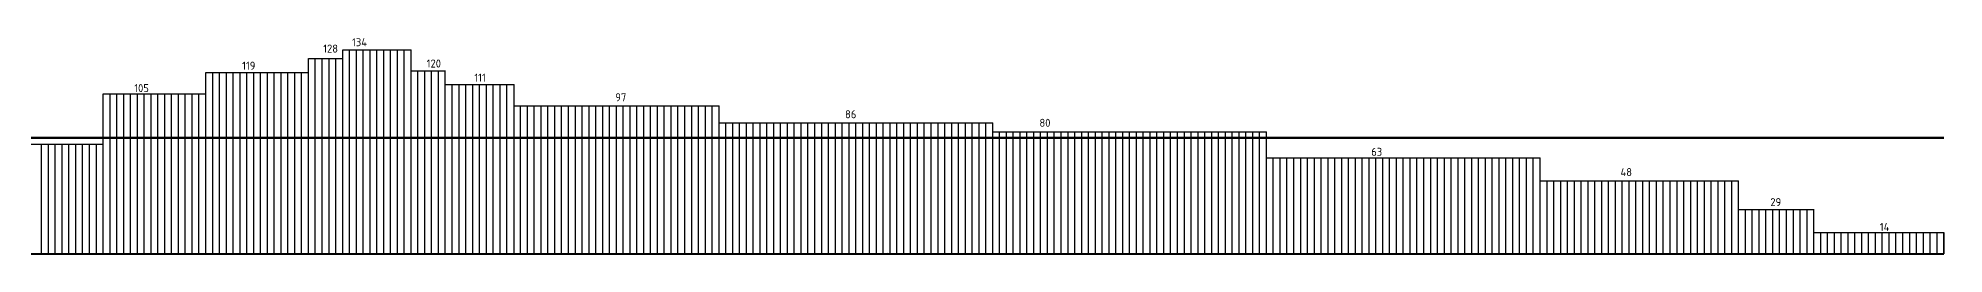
# Model space of a CAD drawing. Header units: millimetres. Extents: x -782 to 10910, y 3841 to 13237.
# Drawn here: x 9029.2 to 9505.5, y 7544.3 to 7598.1 of the extents above; entities that cross this region are included whole.
import ezdxf

# ---------------------------------------------------------------- set-up
doc = ezdxf.new("R2010")
doc.units = ezdxf.units.MM
doc.layers.add('A0-08', color=101, linetype='Continuous')
doc.styles.add('GOST-2.304_Type-B', font='GOST_Common.ttf')

msp = doc.modelspace()

# ---------------------------------------------------------------- linework, layer by layer
at = {"color": 0, "lineweight": 25}
for p, q in [((9096.808576, 7544.368132), (9096.808576, 7593.011932)), ((9096.808576, 7593.011932), (9105.324599, 7593.011932)), ((9105.324599, 7544.321382), (9105.324599, 7595.245182)), ((9105.324599, 7595.245182), (9122.423796, 7595.245182)), ((9122.423796, 7589.971789), (9122.423796, 7595.245182)), ((9071.125148, 7589.588275), (9096.808576, 7589.588275)), ((9122.423796, 7589.971789), (9131.034161, 7589.973019)), ((9122.423796, 7544.371789), (9122.423796, 7589.971789)), ((9045.477729, 7544.360802), (9045.475654, 7584.260802)), ((9045.475654, 7584.260802), (9071.125148, 7584.260802)), ((9131.040672, 7586.553019), (9148.137313, 7586.555461)), ((9148.143336, 7544.375461), (9148.137313, 7586.555461)), ((9148.143336, 7581.231661), (9199.406882, 7581.231661)), ((9199.406882, 7577.005182), (9199.406882, 7581.231661)), ((9199.406882, 7544.321382), (9199.406882, 7577.005182)), ((9199.406882, 7577.005182), (9267.805302, 7577.005182)), ((9199.406882, 7544.321382), (9199.406882, 7573.961382)), ((9267.805302, 7574.725182), (9336.204733, 7574.725182)), ((8999.342516, 7571.714215), (9045.47556, 7571.714215)), ((9336.204733, 7568.261382), (9404.603106, 7568.261382)), ((9404.603106, 7562.561382), (9454.142785, 7562.561382)), ((9454.142785, 7555.345182), (9473.00148, 7555.345182)), ((9473.00148, 7549.645182), (9505.458176, 7549.645182)), ((9505.458176, 7549.645182), (9505.458176, 7544.321382))]:
    msp.add_line(p, q, dxfattribs=at)
at = {"lineweight": 50}
msp.add_line((8769.391151, 7573.212564), (9505.458176, 7573.212564), dxfattribs=at)
at = {"color": 0, "linetype": 'Continuous'}
msp.add_line((9241.352271, 7544.38877), (8769.391151, 7544.321382), dxfattribs=at)
at = {"color": 0, "lineweight": 40, "ltscale": 0.01}
msp.add_line((8769.391151, 7544.321382), (9505.458176, 7544.321382), dxfattribs=at)
at = {"layer": 'A0-08', "color": 0, "lineweight": 25}
for p, q in [((9096.774737, 7544.368127), (9096.774737, 7592.847296)), ((9098.484709, 7544.368371), (9098.484709, 7593.011932)), ((9100.194682, 7544.368615), (9100.194682, 7593.011932)), ((9101.904654, 7544.368859), (9101.904654, 7593.011932)), ((9103.614627, 7544.369103), (9103.614627, 7593.011932)), ((9105.324599, 7544.369348), (9105.324599, 7595.245182)), ((9107.034572, 7544.369592), (9107.034572, 7595.245182)), ((9108.744544, 7544.369836), (9108.744544, 7595.245182)), ((9110.454517, 7544.37008), (9110.454517, 7595.245182)), ((9112.164489, 7544.370324), (9112.164489, 7595.245182)), ((9113.874462, 7544.370568), (9113.874462, 7595.245182)), ((9115.584435, 7544.370813), (9115.584435, 7595.245182)), ((9117.294407, 7544.371057), (9117.294407, 7595.245182)), ((9119.00438, 7544.371301), (9119.00438, 7595.245182)), ((9120.714352, 7544.371545), (9120.714352, 7595.245182)), ((9122.424325, 7544.371789), (9122.424325, 7594.099468)), ((9071.125148, 7544.364465), (9071.125148, 7589.588275)), ((9072.835121, 7544.364709), (9072.835121, 7589.588275)), ((9074.545093, 7544.364953), (9074.545093, 7589.588275)), ((9076.255066, 7544.365197), (9076.255066, 7589.588275)), ((9077.965038, 7544.365441), (9077.965038, 7589.588275)), ((9079.675011, 7544.365685), (9079.675011, 7589.588275)), ((9081.384984, 7544.365929), (9081.384984, 7589.588275)), ((9083.094956, 7544.366174), (9083.094956, 7589.588275)), ((9084.804929, 7544.366418), (9084.804929, 7589.588275)), ((9086.514901, 7544.366662), (9086.514901, 7589.588275)), ((9088.224874, 7544.366906), (9088.224874, 7589.588275)), ((9089.934846, 7544.36715), (9089.934846, 7589.588275)), ((9091.628605, 7544.367392), (9091.628605, 7589.588275)), ((9093.354791, 7544.367639), (9093.354791, 7589.588275)), ((9095.064764, 7544.367883), (9095.064764, 7589.588275)), ((9124.134297, 7544.372033), (9124.134297, 7589.972033)), ((9125.84427, 7544.372277), (9125.84427, 7589.972277)), ((9127.554242, 7544.372522), (9127.554242, 7589.972522)), ((9129.248001, 7544.372763), (9129.248001, 7589.972763)), ((9130.974188, 7544.37301), (9130.974188, 7589.97301)), ((9047.185533, 7544.361046), (9047.185533, 7584.260802)), ((9048.895505, 7544.36129), (9048.895505, 7584.260802)), ((9050.605478, 7544.361535), (9050.605478, 7584.260802)), ((9052.31545, 7544.361779), (9052.31545, 7584.260802)), ((9054.025423, 7544.362023), (9054.025423, 7584.260802)), ((9055.735395, 7544.362267), (9055.735395, 7584.260802)), ((9057.445368, 7544.362511), (9057.445368, 7584.260802)), ((9059.15534, 7544.362755), (9059.15534, 7584.260802)), ((9060.865313, 7544.363), (9060.865313, 7584.260802)), ((9062.575286, 7544.363244), (9062.575286, 7584.260802)), ((9064.285258, 7544.363488), (9064.285258, 7584.260802)), ((9065.995231, 7544.363732), (9065.995231, 7584.260802)), ((9067.705203, 7544.363976), (9067.705203, 7584.260802)), ((9069.415176, 7544.36422), (9069.415176, 7584.260802)), ((9132.68416, 7544.373254), (9132.68416, 7586.553254)), ((9134.394133, 7544.373498), (9134.394133, 7586.553498)), ((9136.104105, 7544.373742), (9136.104105, 7586.553742)), ((9137.814078, 7544.373987), (9137.814078, 7586.553987)), ((9139.52405, 7544.374231), (9139.52405, 7586.554231)), ((9141.234023, 7544.374475), (9141.234023, 7586.554475)), ((9142.943995, 7544.374719), (9142.943995, 7586.554719)), ((9144.653968, 7544.374963), (9144.653968, 7586.554963)), ((9146.36394, 7544.375207), (9146.36394, 7586.555207)), ((9149.783886, 7544.375696), (9149.783886, 7581.231661)), ((9151.493858, 7544.37594), (9151.493858, 7581.231661)), ((9153.203831, 7544.376184), (9153.203831, 7581.231661)), ((9154.913803, 7544.376428), (9154.913803, 7581.231661)), ((9156.623776, 7544.376672), (9156.623776, 7581.231661)), ((9158.333748, 7544.376916), (9158.333748, 7581.231661)), ((9160.043721, 7544.377161), (9160.043721, 7581.231661)), ((9161.737479, 7544.377402), (9161.737479, 7581.231661)), ((9163.463666, 7544.377649), (9163.463666, 7581.231661)), ((9165.173639, 7544.377893), (9165.173639, 7581.231661)), ((9166.883611, 7544.378137), (9166.883611, 7581.231661)), ((9168.593584, 7544.378381), (9168.593584, 7581.231661)), ((9170.303556, 7544.378626), (9170.303556, 7581.231661)), ((9172.013529, 7544.37887), (9172.013529, 7581.231661)), ((9173.723501, 7544.379114), (9173.723501, 7581.231661)), ((9175.433474, 7544.379358), (9175.433474, 7581.231661)), ((9177.143446, 7544.379602), (9177.143446, 7581.231661)), ((9178.853419, 7544.379846), (9178.853419, 7581.231661)), ((9180.563391, 7544.38009), (9180.563391, 7581.231661)), ((9182.273364, 7544.380335), (9182.273364, 7581.231661)), ((9183.983337, 7544.380579), (9183.983337, 7581.231661)), ((9185.693309, 7544.380823), (9185.693309, 7581.231661)), ((9187.403282, 7544.381067), (9187.403282, 7581.231661)), ((9189.113254, 7544.381311), (9189.113254, 7581.231661)), ((9190.823227, 7544.381555), (9190.823227, 7581.231661)), ((9192.533199, 7544.3818), (9192.533199, 7581.231661)), ((9194.226958, 7544.382041), (9194.226958, 7581.231661)), ((9195.953144, 7544.382288), (9195.953144, 7581.231661)), ((9197.663117, 7544.382532), (9197.663117, 7581.231661)), ((9045.47556, 7544.360802), (9045.47556, 7575.764316)), ((9201.083062, 7544.378381), (9201.083062, 7577.005182)), ((9202.793035, 7544.383265), (9202.793035, 7577.005182)), ((9204.503007, 7544.383509), (9204.503007, 7577.005182)), ((9206.21298, 7544.383753), (9206.21298, 7577.005182)), ((9207.922952, 7544.383997), (9207.922952, 7577.005182)), ((9209.632925, 7544.384241), (9209.632925, 7577.005182)), ((9211.342897, 7544.384485), (9211.342897, 7577.005182)), ((9213.05287, 7544.384729), (9213.05287, 7577.005182)), ((9214.762842, 7544.384974), (9214.762842, 7577.005182)), ((9216.472815, 7544.385218), (9216.472815, 7577.005182)), ((9218.182788, 7544.385462), (9218.182788, 7577.005182)), ((9219.89276, 7544.385706), (9219.89276, 7577.005182)), ((9221.602733, 7544.38595), (9221.602733, 7577.005182)), ((9223.312705, 7544.386194), (9223.312705, 7577.005182)), ((9225.022678, 7544.386439), (9225.022678, 7577.005182)), ((9226.716436, 7544.38668), (9226.716436, 7577.005182)), ((9228.442623, 7544.386927), (9228.442623, 7577.005182)), ((9230.152595, 7544.387171), (9230.152595, 7577.005182)), ((9231.862568, 7544.387415), (9231.862568, 7577.005182)), ((9233.57254, 7544.387659), (9233.57254, 7577.005182)), ((9235.282513, 7544.387903), (9235.282513, 7577.005182)), ((9236.992486, 7544.388148), (9236.992486, 7577.005182)), ((9238.702458, 7544.388392), (9238.702458, 7577.005182)), ((9240.412431, 7544.388636), (9240.412431, 7577.005182)), ((9242.122403, 7544.321382), (9242.122403, 7577.005182)), ((9243.832376, 7544.321382), (9243.832376, 7577.005182)), ((9245.542348, 7544.321382), (9245.542348, 7577.005182)), ((9247.252321, 7544.321382), (9247.252321, 7577.005182)), ((9248.962293, 7544.321382), (9248.962293, 7577.005182)), ((9250.672266, 7544.321382), (9250.672266, 7577.005182)), ((9252.382239, 7544.321382), (9252.382239, 7577.005182)), ((9254.092211, 7544.321382), (9254.092211, 7577.005182)), ((9255.802184, 7544.321382), (9255.802184, 7577.005182)), ((9257.512156, 7544.321382), (9257.512156, 7577.005182)), ((9259.205915, 7544.321382), (9259.205915, 7577.005182)), ((9260.932101, 7544.321382), (9260.932101, 7577.005182)), ((9262.642074, 7544.321382), (9262.642074, 7577.005182)), ((9264.352046, 7544.321382), (9264.352046, 7577.005182)), ((9266.062019, 7544.321138), (9266.062019, 7577.005182)), ((9267.771991, 7544.321382), (9267.771991, 7577.005182)), ((9269.481964, 7544.321382), (9269.481964, 7574.725182)), ((9271.191937, 7544.321382), (9271.191937, 7574.725182)), ((9272.901909, 7544.321382), (9272.901909, 7574.725182)), ((9274.611882, 7544.321382), (9274.611882, 7574.725182)), ((9276.321854, 7544.321382), (9276.321854, 7574.725182)), ((9278.031827, 7544.321382), (9278.031827, 7574.725182)), ((9279.741799, 7544.321382), (9279.741799, 7574.725182)), ((9281.451772, 7544.321382), (9281.451772, 7574.725182)), ((9283.161744, 7544.321382), (9283.161744, 7574.725182)), ((9284.871717, 7544.321382), (9284.871717, 7574.725182)), ((9286.58169, 7544.321382), (9286.58169, 7574.725182)), ((9288.291662, 7544.321382), (9288.291662, 7574.725182)), ((9290.001635, 7544.321382), (9290.001635, 7574.725182)), ((9291.695393, 7544.321382), (9291.695393, 7574.725182)), ((9293.42158, 7544.321382), (9293.42158, 7574.725182)), ((9295.131552, 7544.321382), (9295.131552, 7574.725182)), ((9296.841525, 7544.321382), (9296.841525, 7574.725182)), ((9298.551497, 7544.321138), (9298.551497, 7574.725182)), ((9300.26147, 7544.321382), (9300.26147, 7574.725182)), ((9301.971442, 7544.321382), (9301.971442, 7574.725182)), ((9303.681415, 7544.321382), (9303.681415, 7574.725182)), ((9305.391388, 7544.321382), (9305.391388, 7574.725182)), ((9307.10136, 7544.321382), (9307.10136, 7574.725182)), ((9308.811333, 7544.321382), (9308.811333, 7574.725182)), ((9310.521305, 7544.321382), (9310.521305, 7574.725182)), ((9312.231278, 7544.321382), (9312.231278, 7574.725182)), ((9313.94125, 7544.321382), (9313.94125, 7574.725182)), ((9315.651223, 7544.321382), (9315.651223, 7574.725182)), ((9317.361195, 7544.321382), (9317.361195, 7574.725182)), ((9319.071168, 7544.321382), (9319.071168, 7574.725182)), ((9320.781141, 7544.321382), (9320.781141, 7574.725182)), ((9322.491113, 7544.321382), (9322.491113, 7574.725182)), ((9324.184872, 7544.321382), (9324.184872, 7574.725182)), ((9325.911058, 7544.321382), (9325.911058, 7574.725182)), ((9327.621031, 7544.321382), (9327.621031, 7574.725182)), ((9329.331003, 7544.321382), (9329.331003, 7574.725182)), ((9331.040976, 7544.321138), (9331.040976, 7574.725182)), ((9332.750948, 7544.321382), (9332.750948, 7574.725182)), ((9334.460921, 7544.321382), (9334.460921, 7574.725182)), ((9336.170893, 7544.321382), (9336.170893, 7574.725182)), ((9030.085807, 7544.358605), (9030.085807, 7571.714215)), ((9031.79578, 7544.358849), (9031.79578, 7571.714215)), ((9033.505752, 7544.359093), (9033.505752, 7571.714215)), ((9035.215725, 7544.359337), (9035.215725, 7571.714215)), ((9036.925697, 7544.359581), (9036.925697, 7571.714215)), ((9038.63567, 7544.359826), (9038.63567, 7571.714215)), ((9040.345642, 7544.36007), (9040.345642, 7571.714215)), ((9042.055615, 7544.360314), (9042.055615, 7571.714215)), ((9043.765588, 7544.360558), (9043.765588, 7571.714215)), ((9337.880866, 7544.321382), (9337.880866, 7568.261382)), ((9339.590839, 7544.321382), (9339.590839, 7568.261382)), ((9341.300811, 7544.321382), (9341.300811, 7568.261382)), ((9343.010784, 7544.321382), (9343.010784, 7568.261382)), ((9344.720756, 7544.321382), (9344.720756, 7568.261382)), ((9346.430729, 7544.321382), (9346.430729, 7568.261382)), ((9348.140701, 7544.321382), (9348.140701, 7568.261382)), ((9349.850674, 7544.321382), (9349.850674, 7568.261382)), ((9351.560646, 7544.321382), (9351.560646, 7568.261382)), ((9353.270619, 7544.321382), (9353.270619, 7568.261382)), ((9354.980592, 7544.321382), (9354.980592, 7568.261382)), ((9356.67435, 7544.321382), (9356.67435, 7568.261382)), ((9358.400537, 7544.321382), (9358.400537, 7568.261382)), ((9360.110509, 7544.321382), (9360.110509, 7568.261382)), ((9361.820482, 7544.321382), (9361.820482, 7568.261382)), ((9363.530454, 7544.321138), (9363.530454, 7568.261382)), ((9365.240427, 7544.321382), (9365.240427, 7568.261382)), ((9366.950399, 7544.321382), (9366.950399, 7568.261382)), ((9368.660372, 7544.321382), (9368.660372, 7568.261382)), ((9370.370344, 7544.321382), (9370.370344, 7568.261382)), ((9372.080317, 7544.321382), (9372.080317, 7568.261382)), ((9373.79029, 7544.321382), (9373.79029, 7568.261382)), ((9375.500262, 7544.321382), (9375.500262, 7568.261382)), ((9377.210235, 7544.321382), (9377.210235, 7568.261382)), ((9378.920207, 7544.321382), (9378.920207, 7568.261382)), ((9380.63018, 7544.321382), (9380.63018, 7568.261382)), ((9382.340152, 7544.321382), (9382.340152, 7568.261382)), ((9384.050125, 7544.321382), (9384.050125, 7568.261382)), ((9385.760097, 7544.321382), (9385.760097, 7568.261382)), ((9387.47007, 7544.321382), (9387.47007, 7568.261382)), ((9389.163829, 7544.321382), (9389.163829, 7568.349643)), ((9390.890015, 7544.321382), (9390.890015, 7568.349643)), ((9392.599988, 7544.321382), (9392.599988, 7568.349643)), ((9394.30996, 7544.321382), (9394.30996, 7568.261382)), ((9396.019933, 7544.321138), (9396.019933, 7568.261382)), ((9397.729905, 7544.321382), (9397.729905, 7568.261382)), ((9399.439878, 7544.321382), (9399.439878, 7568.261382)), ((9401.14985, 7544.321382), (9401.14985, 7568.261382)), ((9402.859823, 7544.321382), (9402.859823, 7568.261382)), ((9404.569795, 7544.321382), (9404.569795, 7568.261382)), ((9406.279768, 7544.321382), (9406.279768, 7562.561382)), ((9407.989741, 7544.321382), (9407.989741, 7562.561382)), ((9409.699713, 7544.321382), (9409.699713, 7562.561382)), ((9411.409686, 7544.321382), (9411.409686, 7562.561382)), ((9413.119658, 7544.321382), (9413.119658, 7562.561382)), ((9414.829631, 7544.321382), (9414.829631, 7562.561382)), ((9416.539603, 7544.321382), (9416.539603, 7562.561382)), ((9418.249576, 7544.321382), (9418.249576, 7562.561382)), ((9419.959548, 7544.321382), (9419.959548, 7562.561382)), ((9421.653307, 7544.321382), (9421.653307, 7562.561382)), ((9423.379493, 7544.321382), (9423.379493, 7562.561382)), ((9425.089466, 7544.321382), (9425.089466, 7562.561382)), ((9426.799439, 7544.321382), (9426.799439, 7562.561382)), ((9428.509411, 7544.321138), (9428.509411, 7562.561382)), ((9430.219384, 7544.321382), (9430.219384, 7562.561382)), ((9431.929356, 7544.321382), (9431.929356, 7562.561382)), ((9433.639329, 7544.321382), (9433.639329, 7562.561382)), ((9435.349301, 7544.321382), (9435.349301, 7562.561382)), ((9437.059274, 7544.321382), (9437.059274, 7562.561382)), ((9438.769246, 7544.321382), (9438.769246, 7562.561382)), ((9440.479219, 7544.321382), (9440.479219, 7562.561382)), ((9442.189192, 7544.321382), (9442.189192, 7562.561382)), ((9443.899164, 7544.321382), (9443.899164, 7562.561382)), ((9445.609137, 7544.321382), (9445.609137, 7562.561382)), ((9447.319109, 7544.321382), (9447.319109, 7562.561382)), ((9449.029082, 7544.321382), (9449.029082, 7562.561382)), ((9450.739054, 7544.321382), (9450.739054, 7562.561382)), ((9452.449027, 7544.321382), (9452.449027, 7562.561382)), ((9454.142785, 7544.321382), (9454.142785, 7562.561382)), ((9455.868972, 7544.321382), (9455.868972, 7555.345182)), ((9457.578944, 7544.321382), (9457.578944, 7555.345182)), ((9459.288917, 7544.321382), (9459.288917, 7555.345182)), ((9460.99889, 7544.321138), (9460.99889, 7555.345182)), ((9462.708862, 7544.321382), (9462.708862, 7555.345182)), ((9464.418835, 7544.321382), (9464.418835, 7555.345182)), ((9466.128807, 7544.321382), (9466.128807, 7555.345182)), ((9467.83878, 7544.321382), (9467.83878, 7555.345182)), ((9469.548752, 7544.321382), (9469.548752, 7555.345182)), ((9471.258725, 7544.321382), (9471.258725, 7555.345182)), ((9472.968697, 7544.321382), (9472.968697, 7555.345182)), ((9474.67867, 7544.321382), (9474.67867, 7549.645182)), ((9476.388643, 7544.321382), (9476.388643, 7549.645182)), ((9478.098615, 7544.321382), (9478.098615, 7549.645182)), ((9479.808588, 7544.321382), (9479.808588, 7549.645182)), ((9481.51856, 7544.321382), (9481.51856, 7549.645182)), ((9483.228533, 7544.321382), (9483.228533, 7549.645182)), ((9484.938505, 7544.321382), (9484.938505, 7549.645182)), ((9486.632264, 7544.321382), (9486.632264, 7549.645182)), ((9488.35845, 7544.321382), (9488.35845, 7549.645182)), ((9490.068423, 7544.321382), (9490.068423, 7549.645182)), ((9491.778395, 7544.321382), (9491.778395, 7549.645182)), ((9493.488368, 7544.321138), (9493.488368, 7549.645182)), ((9495.198341, 7544.321382), (9495.198341, 7549.645182)), ((9496.908313, 7544.321382), (9496.908313, 7549.645182)), ((9498.618286, 7544.321382), (9498.618286, 7549.645182)), ((9500.328258, 7544.321382), (9500.328258, 7549.645182)), ((9502.038231, 7544.321382), (9502.038231, 7549.645182)), ((9503.748203, 7544.321382), (9503.748203, 7549.645182)), ((9505.458176, 7544.321382), (9505.458176, 7549.645182))]:
    msp.add_line(p, q, dxfattribs=at)

# ---------------------------------------------------------------- texts
at = {"layer": 'A0-08', "color": 0, "lineweight": 25, "char_height": 2, "width": 43.46957813, "attachment_point": 1, "style": 'GOST-2.304_Type-B'}
for s, insert in [('128', (9100.460861, 7596.509671)), ('134', (9107.670859, 7598.105979)), ('119', (9080.192912, 7592.244745)), ('120', (9126.319642, 7592.789238)), ('105', (9053.242435, 7586.652168)), ('111', (9138.223576, 7589.275972)), ('97', (9173.454467, 7584.36847)), ('86', (9230.861674, 7580.132031)), ('80', (9279.445209, 7577.998294)), ('63', (9362.368102, 7570.759847)), ('48', (9424.652013, 7565.699257)), ('29', (9462.08962, 7558.213576)), ('14', (9489.453838, 7552.018421))]:
    msp.add_mtext(s, dxfattribs=dict(at, insert=insert))

doc.saveas('drawing.dxf')
